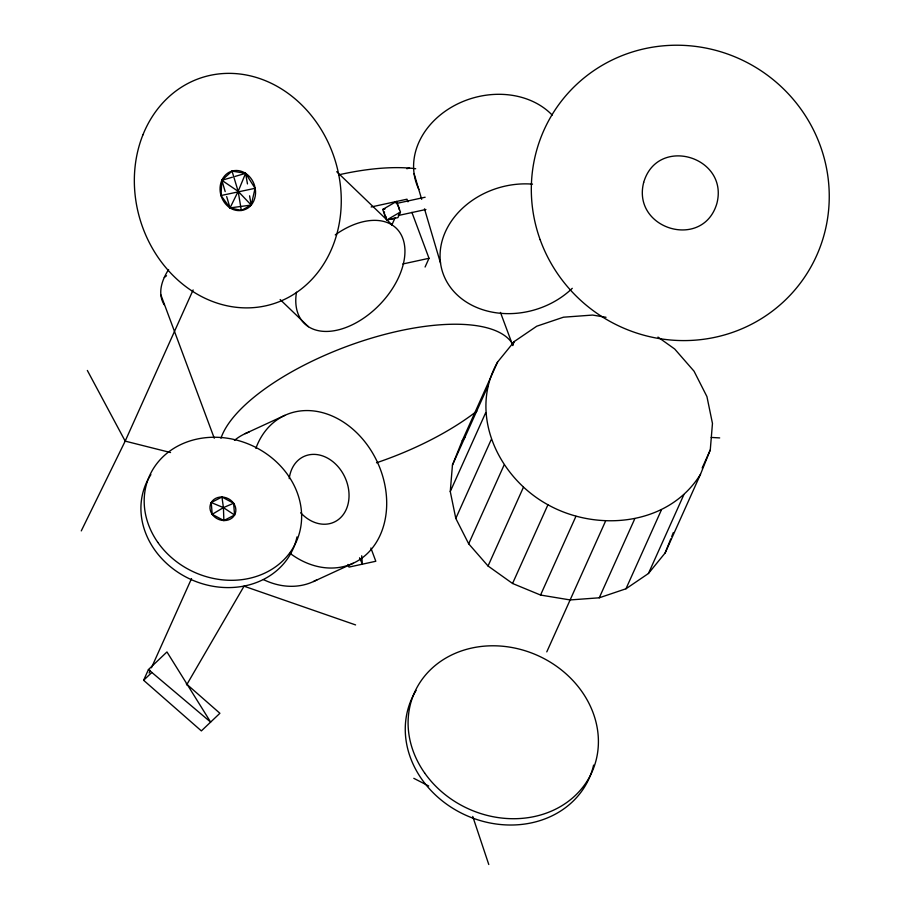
<?xml version="1.0" encoding="UTF-8"?>
<svg xmlns="http://www.w3.org/2000/svg" width="910" height="910" viewBox="0 0 910 910"><rect width="100%" height="100%" fill="white"/><g stroke="black" fill="none" stroke-linecap="round" stroke-linejoin="round"><path stroke-width="1.36" d="M221.016 195.536L221.847 180.294L232.027 171.103L245.598 173.344L255.073 188.313L251.228 205.069C246.132 211.336 236.634 212.326 230.037 207.901L221.016 195.536L255.073 188.313M657.976 337.087L674.685 349.008L694.046 371.2L706.933 396.589L712.462 423.446L710.266 449.95L700.495 474.281L665.119 552.996L648.432 573.505L625.966 588.781L599.258 597.802L570.126 599.94L540.551 595.049L512.558 583.481L488.044 565.997L468.684 543.805L455.796 518.416L450.268 491.548L452.452 465.055L462.235 440.724L497.611 362.009L514.298 341.5L536.752 326.212L563.461 317.203L592.603 315.065L606.037 317.283M700.495 474.281C668.839 525.559 597.597 532.35 547.934 504.766C498.543 477.761 467.876 414.289 497.611 362.009M665.119 552.996L670.784 538.913M671.808 536.343L673.355 532.509M235.042 176.426L245.598 173.344L238.17 191.35L230.037 207.901L241.332 210.449L251.228 205.069A20.361 17.495 72.9 0 0 255.528 190.929L254.607 185.708A20.361 17.495 72.9 0 0 226.033 174.47A20.361 17.495 72.9 0 0 230.037 207.901L251.228 205.069L249.579 195.821M193.125 289.937L125.182 441.123L81.274 530.894M186.3 683.831L219.901 713.281L201.372 730.901L143.621 680.282L148.432 669.567L166.962 651.947L210.631 722.085L148.432 669.567M149.126 672.968L150.286 670.374M151.447 667.792L191.532 578.589M391.812 225.077L395.156 217.649M400.457 212.007L397.943 217.604L386.648 220.049L382.712 209.471L396.51 201.429L400.457 212.007L386.648 220.049M425.084 267.028L429.008 258.292L411.889 212.326M452.452 465.055L487.828 386.34M513.138 344.082L514.298 341.5M450.268 491.548L485.633 412.833M455.796 518.416L491.173 439.701M468.684 543.805L504.06 465.09M488.044 565.997L523.421 487.282M512.558 583.481L547.934 504.766M540.551 595.049L575.928 516.334M546.785 651.879L605.503 521.225M599.258 597.802L634.634 519.087M625.966 588.781L661.342 510.066M648.432 573.505L683.808 494.79M702.156 468.013L710.266 449.95M186.652 684.866L244.039 586.188L355.583 624.92M462.235 440.724L464.862 437.483M143.621 680.282L151.856 672.444M164.3 277.448L166.53 275.719M212.201 514.321A13.241 11.455 24.2 0 1 221.949 497.019A13.241 11.455 24.2 0 1 234.575 515.014A13.241 11.455 24.2 0 1 212.201 514.321L223.428 507.621L233.62 503.241L234.575 515.014L223.871 520.543L212.201 514.321L211.245 502.548L221.949 497.019L233.62 503.241M245.188 433.638L284.841 415.358M313.54 581.524L353.194 563.245M225.191 191.589L221.847 180.294L232.403 177.2M406.793 168.691L409.523 168.1M371.155 206.98L406.986 199.199L407.964 201.827M396.146 203.533L425.141 197.231M382.712 209.471L384.964 208.981M425.914 209.493L398.307 215.499A6.108 1.991 77.7 0 0 399.558 212.701M402.823 263.98L429.008 258.292M711.211 437.426L719.685 437.915M170.557 452.543L125.182 441.123L87.349 370.45M211.245 502.548L223.428 507.621L234.575 515.014M413.811 778.323L428.69 785.99M221.847 180.294L238.17 191.35L251.228 205.069M336.734 171.694L392.278 225.077M280.144 299.538L308.422 326.713M359.541 557.796L362.408 564.177L361.691 555.783M500.454 312.414L512.808 345.584M370.882 548.025L375.807 561.265L348.996 567.089L348.007 564.439M160.899 294.942L214.271 438.233M472.734 816.441L488.772 864.5M232.027 171.103L238.17 191.35L241.332 210.449M414.061 173.56L421.683 199.335M424.481 208.834L440.531 263.115M226.681 196.606L230.037 207.901M245.598 173.344L247.475 183.922M221.949 497.019L223.428 507.621L223.871 520.543M164.255 304.816A156.804 59.798 -20.4 0 1 168.6 269.553M338.816 174.811A156.804 59.798 -20.4 0 1 415.688 168.725M476.84 411.127A156.804 59.798 -20.4 0 1 376.501 462.78M220.948 438.267A156.804 59.798 -20.4 0 1 364.762 340.215A156.804 59.798 -20.4 0 1 513.081 344.81M393.689 218.332A6.108 5.289 24.2 0 1 390.765 218.969M386.42 217.24A6.108 5.289 24.2 0 1 384.452 211.95M317.272 579.602A81.456 64.382 65.3 0 1 263.434 579.59M234.439 440.349A81.456 64.382 65.3 0 1 249.067 432.034M255.869 448.368A81.456 64.382 65.3 0 1 344.958 423.093A81.456 64.382 65.3 0 1 380.869 533.556A81.456 64.382 65.3 0 1 289.983 553.291M397.329 204.443A6.108 1.991 77.7 0 1 399.297 209.744M289.243 478.649A36.15 28.574 65.3 0 1 328.066 458.39A36.15 28.574 65.3 0 1 345.652 510.692A36.15 28.574 65.3 0 1 300.721 512.785M296.978 536.923A80.444 69.592 24.2 0 1 192.749 580.261A80.444 69.592 24.2 0 1 150.912 474.633M335.255 234.871A66.18 41.064 -46.1 0 1 404.461 244.858A66.18 41.064 -46.1 0 1 349.565 326.03A66.18 41.064 -46.1 0 1 296.478 292.224M593.616 765.094A97.245 84.129 24.2 0 1 468.434 816.372A97.245 84.129 24.2 0 1 416.098 690.428M418.907 189.439A77.896 63.632 -16.5 0 1 453.191 106.231A77.896 63.632 -16.5 0 1 552.211 115.115M572.276 288.311A77.896 63.632 -16.5 0 1 443.477 274.638A77.896 63.632 -16.5 0 1 532.509 184.15M643.688 182.398C631.574 229.218 703.043 250.705 716.887 203.419C729.001 156.611 657.532 135.112 643.688 182.398M540.153 239.694A150.184 146.43 35 0 0 794.111 290.825A150.184 146.43 35 0 0 706.592 48.207A150.184 146.43 35 0 0 540.153 239.694M157.839 542.417A80.444 69.592 24.2 0 0 293.816 546.637A80.444 69.592 24.2 0 0 217.069 437.289A80.444 69.592 24.2 0 0 157.839 542.417M142.927 134.839A118.618 101.92 72.9 0 0 249.511 307.842A118.618 101.92 72.9 0 0 320.991 129.186A118.618 101.92 72.9 0 0 142.927 134.839M424.595 772.92A97.245 84.129 24.2 0 0 588.963 778.016A97.245 84.129 24.2 0 0 496.189 645.838A97.245 84.129 24.2 0 0 424.595 772.92"/></g></svg>
